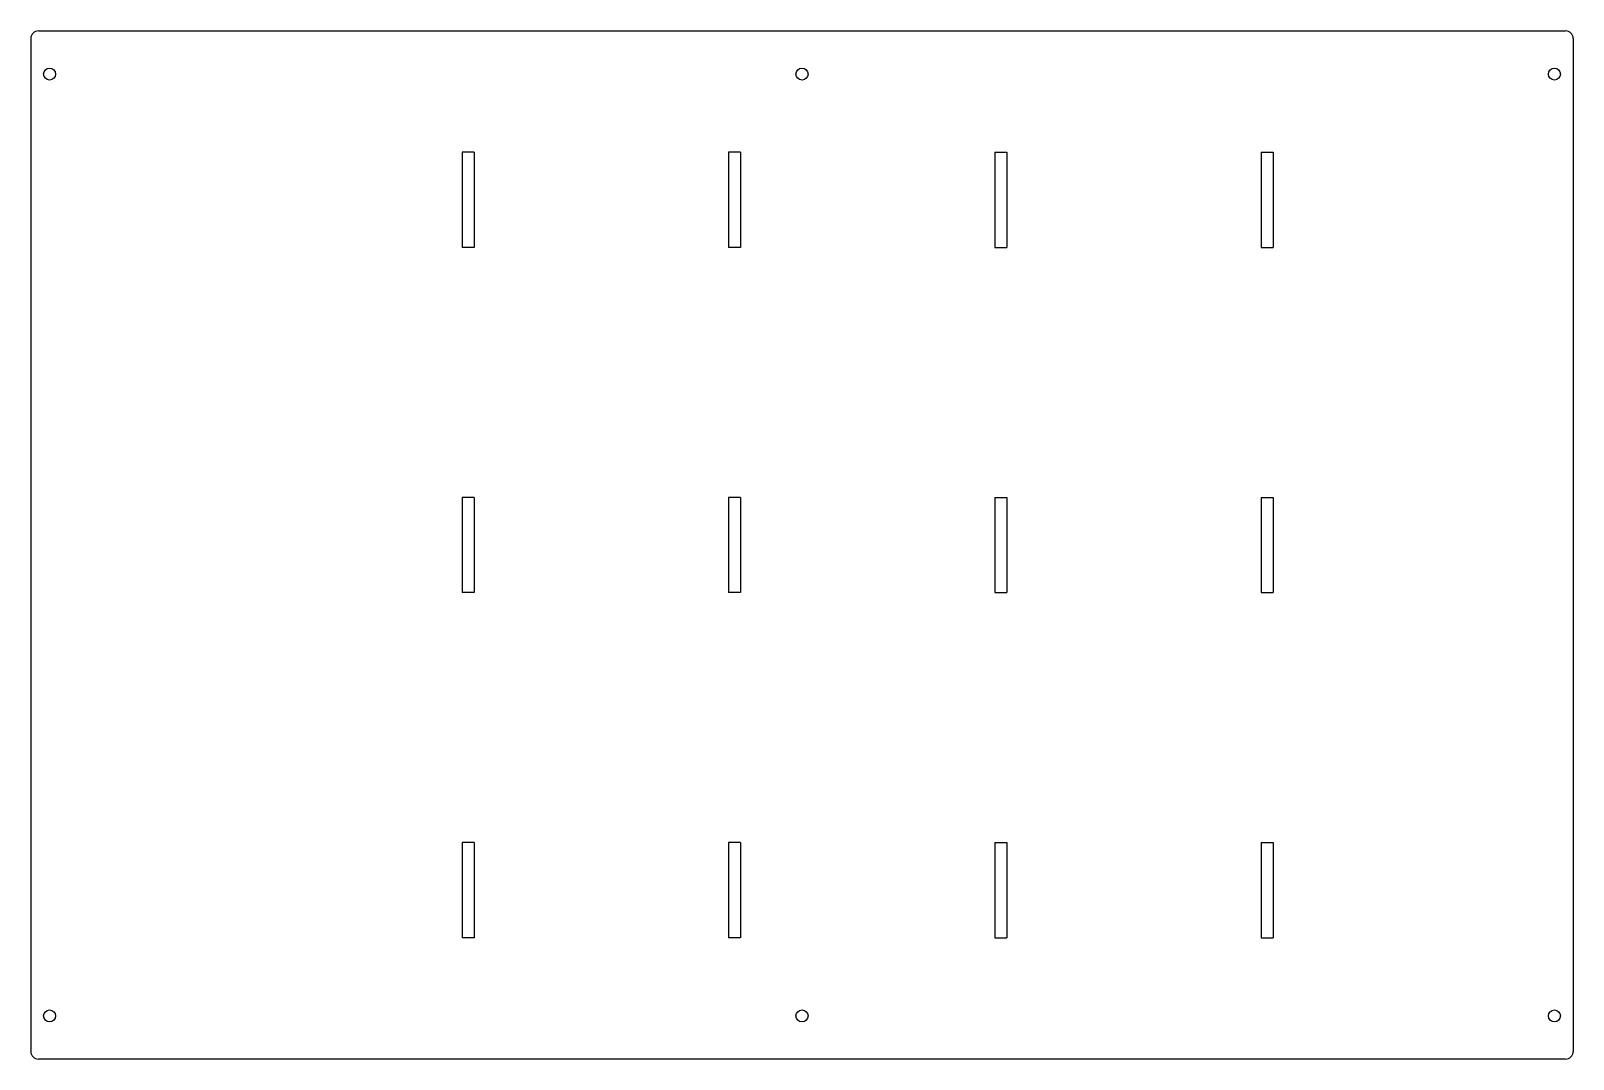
# Model space of a CAD drawing. Header units: millimetres. Extents: x -223 to 188, y 3 to 277.
import ezdxf

# ---------------------------------------------------------------- set-up
doc = ezdxf.new("R2010")
doc.units = ezdxf.units.MM

msp = doc.modelspace()

# ---------------------------------------------------------------- linework, layer by layer
at = {"color": 7, "linetype": 'Continuous', "lineweight": 25}
for p, q in [((-221, 277), (186, 277)), ((-223, 275), (-223, 5)), ((188, 275), (188, 5)), ((-108.1, 244.7), (-108.1, 219.3)), ((-104.9, 244.7), (-108.1, 244.7)), ((-104.9, 244.7), (-104.9, 219.3)), ((-37.1, 244.7), (-37.1, 219.3)), ((-33.9, 244.7), (-37.1, 244.7)), ((-33.9, 244.7), (-33.9, 219.3)), ((33.9, 244.7), (33.9, 219.3)), ((33.9, 244.7), (37.1, 244.7)), ((37.1, 244.7), (37.1, 219.3)), ((104.9, 244.7), (104.9, 219.3)), ((104.9, 244.7), (108.1, 244.7)), ((108.1, 244.7), (108.1, 219.3)), ((-104.9, 219.3), (-108.1, 219.3)), ((-33.9, 219.3), (-37.1, 219.3)), ((33.9, 219.3), (37.1, 219.3)), ((104.9, 219.3), (108.1, 219.3)), ((-108.1, 152.7), (-108.1, 127.3)), ((-104.9, 152.7), (-108.1, 152.7)), ((-104.9, 152.7), (-104.9, 127.3)), ((-37.1, 152.7), (-37.1, 127.3)), ((-33.9, 152.7), (-37.1, 152.7)), ((-33.9, 152.7), (-33.9, 127.3)), ((33.9, 152.7), (33.9, 127.3)), ((33.9, 152.7), (37.1, 152.7)), ((37.1, 152.7), (37.1, 127.3)), ((104.9, 152.7), (104.9, 127.3)), ((104.9, 152.7), (108.1, 152.7)), ((108.1, 152.7), (108.1, 127.3)), ((-104.9, 127.3), (-108.1, 127.3)), ((-33.9, 127.3), (-37.1, 127.3)), ((33.9, 127.3), (37.1, 127.3)), ((104.9, 127.3), (108.1, 127.3)), ((-108.1, 60.7), (-108.1, 35.3)), ((-104.9, 60.7), (-108.1, 60.7)), ((-104.9, 60.7), (-104.9, 35.3)), ((-37.1, 60.7), (-37.1, 35.3)), ((-33.9, 60.7), (-37.1, 60.7)), ((-33.9, 60.7), (-33.9, 35.3)), ((33.9, 60.7), (33.9, 35.3)), ((33.9, 60.7), (37.1, 60.7)), ((37.1, 60.7), (37.1, 35.3)), ((104.9, 60.7), (104.9, 35.3)), ((104.9, 60.7), (108.1, 60.7)), ((108.1, 60.7), (108.1, 35.3)), ((-104.9, 35.3), (-108.1, 35.3)), ((-33.9, 35.3), (-37.1, 35.3)), ((33.9, 35.3), (37.1, 35.3)), ((104.9, 35.3), (108.1, 35.3)), ((186, 3), (-221, 3))]:
    msp.add_line(p, q, dxfattribs=at)
for centre in [(-218, 265.5), (-17.5, 265.5), (183, 265.5), (-218, 14.5), (-17.5, 14.5), (183, 14.5)]:
    msp.add_circle(centre, 1.6, dxfattribs=at)
for centre, start, end in [((-221, 275), 90, 180), ((186, 275), 0, 90), ((-221, 5), 180, 270), ((186, 5), 270, 0)]:
    msp.add_arc(centre, 2, start, end, dxfattribs=at)

doc.saveas('drawing.dxf')
